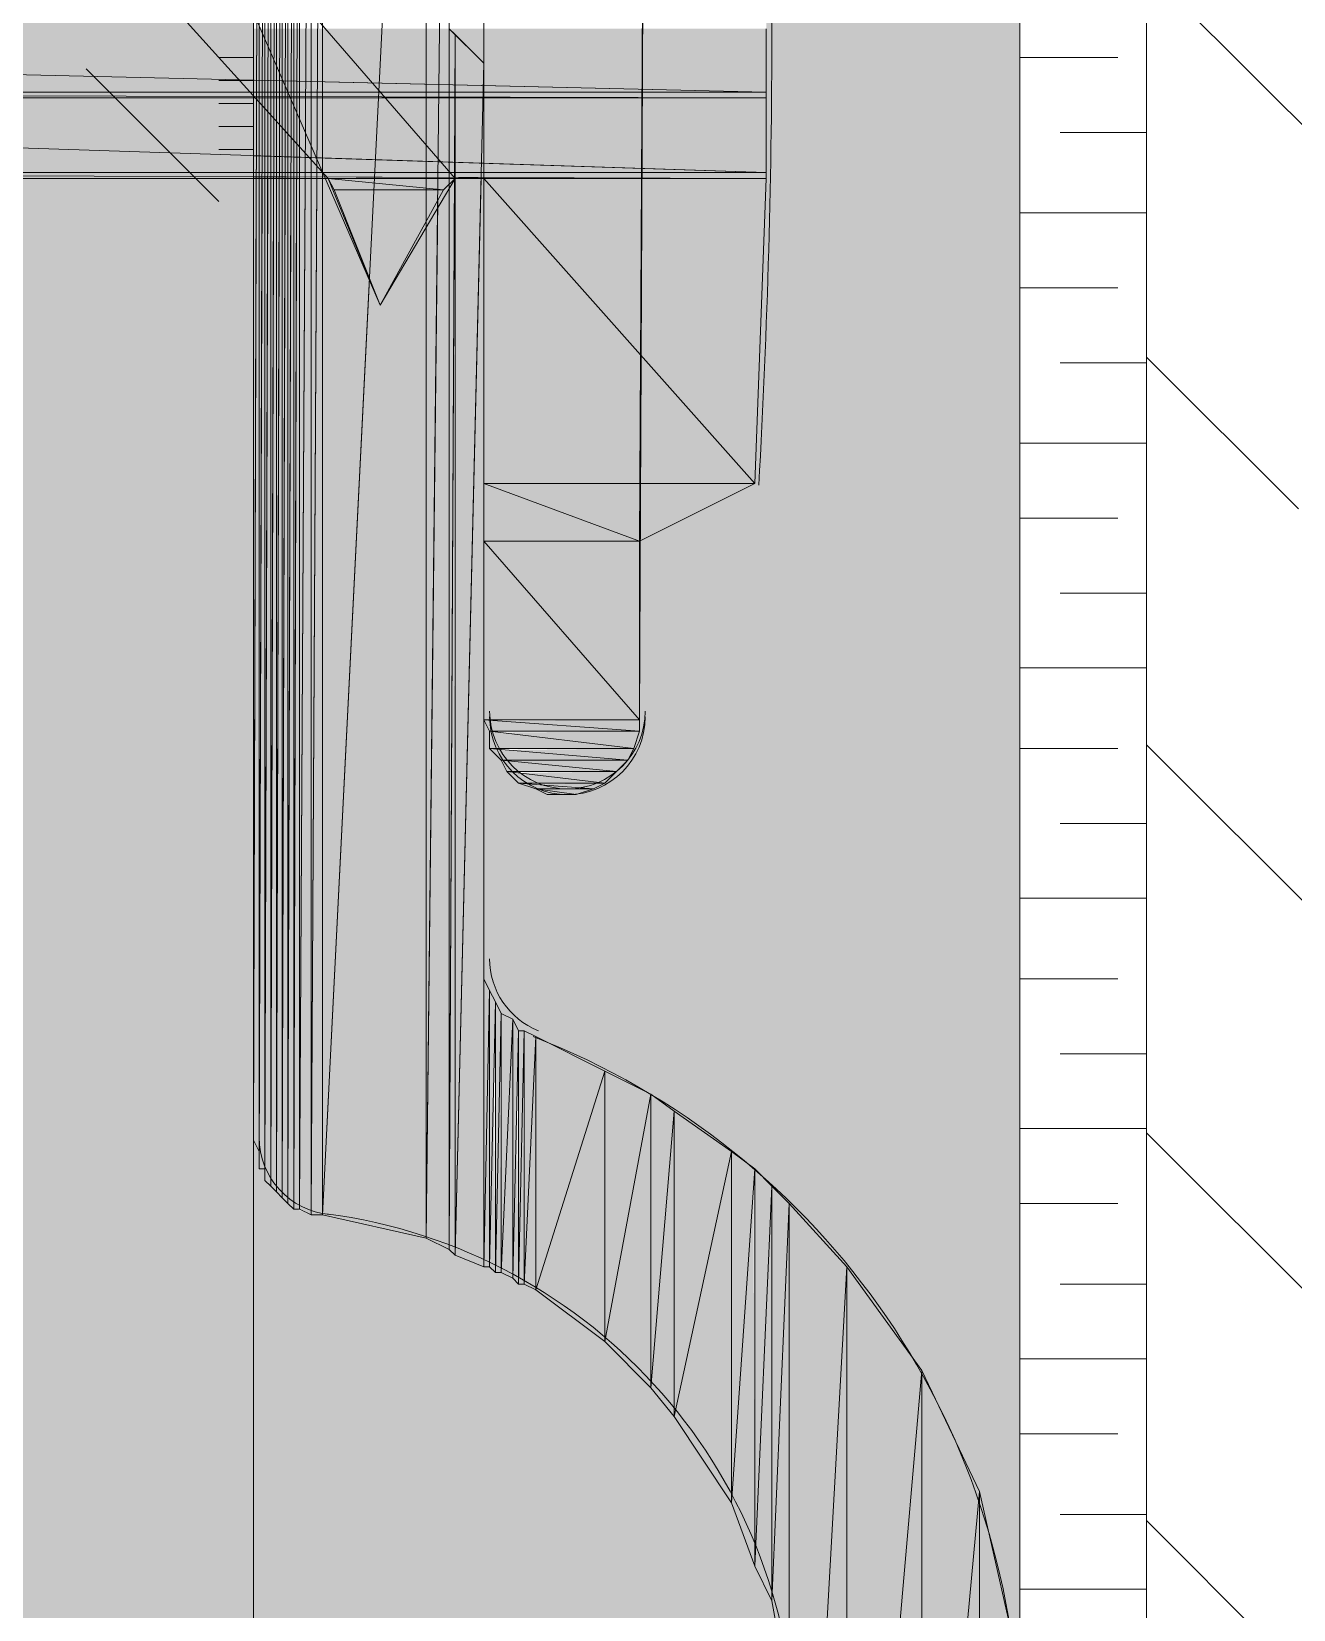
# Model space of a CAD drawing. Header units: millimetres. Extents: x 2518 to 53621, y 2061 to 18648.
# Drawn here: x 26800 to 27263, y 8827 to 9406 of the extents above; entities that cross this region are included whole.
import ezdxf

# ---------------------------------------------------------------- set-up
doc = ezdxf.new("R2010")
doc.units = ezdxf.units.MM
for name, color, linetype, lineweight in [('A-DETL', 7, 'Continuous', 9), ('A-DETL-6', 7, 'Continuous', 5), ('A-DETL-GENF', 7, 'Continuous', 9)]:
    doc.layers.add(name, color=color, linetype=linetype, lineweight=lineweight)
doc.layers.add('A-DETL-GENF-1', color=7, linetype='Continuous', lineweight=9, true_color=0xd2d2d2)
doc.layers.add('A-DETL-GENF-13', color=7, linetype='Continuous', lineweight=9, true_color=0xdddddd)

msp = doc.modelspace()

# ---------------------------------------------------------------- hatches: boundary and pattern name
at = {"layer": 'A-DETL-GENF'}
h = msp.add_hatch(dxfattribs=at)
h.set_pattern_fill('FP_11', color=256, style=0, pattern_type=2)
h.set_pattern_definition([(135, (18390.64, 0), (-142.562, -142.562), []), (135, (18533.2, 0), (-142.562, -142.562), [252.016, -50.403, 1.676, -48.727])])
h.paths.add_polyline_path([(27209.4241, 8313.2378), (27416.8575, 8313.2378), (27416.8575, 9113.3378), (27613.7075, 9113.3378), (27613.7075, 8313.2378), (28136.5241, 8313.2378), (28136.5241, 13780.5878), (27209.4241, 13780.5878), (27209.4241, 8876.6997)])
h.paths.add_polyline_path([(27868.7658, 8333.4769), (27840.0045, 8337.2634), (27813.2033, 8348.3648), (27790.1886, 8366.0247), (27772.5287, 8389.0394), (27761.4273, 8415.8406), (27757.6408, 8444.6019), (27757.6408, 10130.3079), (27761.4273, 10159.0691), (27772.5287, 10185.8704), (27790.1886, 10208.8851), (27813.2033, 10226.5449), (27840.0045, 10237.6464), (27868.7658, 10241.4329), (27897.5271, 10237.6464), (27924.3283, 10226.5449), (27947.3431, 10208.8851), (27965.0029, 10185.8704), (27976.1043, 10159.0691), (27979.8908, 10130.3079), (27979.8908, 8444.6019), (27976.1043, 8415.8406), (27965.0029, 8389.0394), (27947.3431, 8366.0247), (27924.3283, 8348.3648), (27897.5271, 8337.2634)])
h = msp.add_hatch(color=256, dxfattribs=at)
h.paths.add_polyline_path([(26885.5741, 8984.2212), (26886.6205, 9352.5212), (26885.5741, 9352.5212), (26885.5741, 8988.4545)])
h.paths.add_polyline_path([(26885.5741, 9462.5878), (26886.9331, 9462.5878), (26887.6908, 9729.2878), (26885.5741, 9727.1712), (26885.5741, 9725.0545)])
h = msp.add_hatch(color=256, dxfattribs=at)
h.paths.add_polyline_path([(26887.6908, 8982.1045), (26887.6908, 9352.5212), (26886.6205, 9352.5212), (26885.5741, 8984.2212)])
h.paths.add_polyline_path([(26886.9331, 9462.5878), (26887.6908, 9462.5878), (26887.6908, 9729.2878)])
h = msp.add_hatch(color=256, dxfattribs=at)
h.paths.add_polyline_path([(26887.6908, 8982.1045), (26888.7402, 9352.5212), (26887.6908, 9352.5212), (26887.6908, 8984.2212)])
h.paths.add_polyline_path([(26887.6908, 9462.5878), (26889.052, 9462.5878), (26889.8075, 9729.2878), (26887.6908, 9729.2878)])
h = msp.add_hatch(color=256, dxfattribs=at)
h.paths.add_polyline_path([(26889.8075, 8979.9878), (26889.8075, 9352.5212), (26888.7402, 9352.5212), (26887.6908, 8982.1045)])
h.paths.add_polyline_path([(26889.052, 9462.5878), (26889.8075, 9462.5878), (26889.8075, 9729.2878)])
h = msp.add_hatch(color=256, dxfattribs=at)
h.paths.add_polyline_path([(26889.8075, 8979.9878), (26890.8569, 9352.5212), (26889.8075, 9352.5212), (26889.8075, 8982.1045)])
h.paths.add_polyline_path([(26889.8075, 9462.5878), (26891.1669, 9462.5878), (26891.9241, 9731.4045), (26889.8075, 9729.2878)])
h = msp.add_hatch(color=256, dxfattribs=at)
h.paths.add_polyline_path([(26891.9241, 8977.8712), (26891.9241, 9352.5212), (26890.8569, 9352.5212), (26889.8075, 8979.9878)])
h.paths.add_polyline_path([(26891.1669, 9462.5878), (26891.9241, 9462.5878), (26891.9241, 9731.4045)])
h = msp.add_hatch(color=256, dxfattribs=at)
h.paths.add_polyline_path([(26891.9241, 8977.8712), (26892.9765, 9352.5212), (26891.9241, 9352.5212), (26891.9241, 8979.9878)])
h.paths.add_polyline_path([(26891.9241, 9462.5878), (26893.2857, 9462.5878), (26894.0408, 9731.4045), (26891.9241, 9731.4045)])
h = msp.add_hatch(color=256, dxfattribs=at)
h.paths.add_polyline_path([(26894.0408, 8975.7545), (26894.0408, 9352.5212), (26892.9765, 9352.5212), (26891.9241, 8977.8712)])
h.paths.add_polyline_path([(26893.2857, 9462.5878), (26894.0408, 9462.5878), (26894.0408, 9731.4045)])
h = msp.add_hatch(color=256, dxfattribs=at)
h.paths.add_polyline_path([(26894.0408, 8975.7545), (26895.0962, 9352.5212), (26894.0408, 9352.5212), (26894.0408, 8977.8712)])
h.paths.add_polyline_path([(26894.0408, 9462.5878), (26895.4045, 9462.5878), (26896.1575, 9731.4045), (26894.0408, 9731.4045)])
h = msp.add_hatch(color=256, dxfattribs=at)
h.paths.add_polyline_path([(26896.1575, 8973.6378), (26896.1575, 9352.5212), (26895.0962, 9352.5212), (26894.0408, 8975.7545), (26895.8551, 8973.9402)])
h.paths.add_polyline_path([(26895.4045, 9462.5878), (26896.1575, 9462.5878), (26896.1575, 9731.4045)])
h = msp.add_hatch(color=256, dxfattribs=at)
h.paths.add_polyline_path([(26897.2158, 8973.6378), (26898.2741, 8973.6378), (26898.2741, 9352.5212), (26897.2158, 9352.5212), (26896.1575, 8973.6378)])
h.paths.add_polyline_path([(26897.5233, 9462.5878), (26898.2741, 9462.5878), (26898.2741, 9731.4045)])
h = msp.add_hatch(color=256, dxfattribs=at)
h.paths.add_polyline_path([(26896.1581, 8973.8729), (26897.2158, 9352.5212), (26896.1575, 9352.5212), (26896.1575, 8974.6962)])
h.paths.add_polyline_path([(26896.1575, 9462.5878), (26897.5233, 9462.5878), (26898.2741, 9731.4045), (26896.1575, 9731.4045)])
h = msp.add_hatch(color=256, dxfattribs=at)
h.paths.add_polyline_path([(26898.2741, 8973.6378), (26900.3908, 9352.5212), (26898.2741, 9352.5212), (26898.2741, 9326.914)])
h.paths.add_polyline_path([(26898.2741, 9462.5878), (26901.0057, 9462.5878), (26902.5075, 9731.4045), (26898.2741, 9731.4045)])
h = msp.add_hatch(color=256, dxfattribs=at)
h.paths.add_polyline_path([(26902.5075, 8971.5212), (26902.5075, 9352.5212), (26900.3908, 9352.5212), (26898.2741, 8973.6378), (26899.1208, 8973.2145)])
h.paths.add_polyline_path([(26901.0057, 9462.5878), (26902.5075, 9462.5878), (26902.5075, 9731.4045)])
h = msp.add_hatch(color=256, dxfattribs=at)
h.paths.add_polyline_path([(26906.7408, 8971.5212), (26906.7408, 9352.5212), (26904.63, 9352.5212), (26902.5075, 8971.5212)])
h.paths.add_polyline_path([(26905.2432, 9462.5878), (26906.7408, 9462.5878), (26906.7408, 9731.4045)])
h = msp.add_hatch(color=256, dxfattribs=at)
h.paths.add_polyline_path([(26902.5075, 8971.5212), (26904.63, 9352.5212), (26902.5075, 9352.5212), (26902.5075, 8972.4619)])
h.paths.add_polyline_path([(26902.5075, 9462.5878), (26905.2432, 9462.5878), (26906.7408, 9731.4045), (26902.5075, 9731.4045)])
h = msp.add_hatch(color=256, dxfattribs=at)
h.paths.add_polyline_path([(26906.7408, 8971.5212), (26923.999, 9315.7257), (26908.8575, 9352.5212), (26906.7408, 9352.5212), (26906.7408, 9326.914)])
h.paths.add_polyline_path([(26931.3625, 9462.5878), (26944.8408, 9731.4045), (26906.7408, 9731.4045), (26906.7408, 9462.5878), (26910.9741, 9462.5878)])
h = msp.add_hatch(color=256, dxfattribs=at)
h.paths.add_polyline_path([(26944.8408, 8963.0545), (26949.0428, 9344.3823), (26944.8408, 9336.7424), (26944.8408, 8964.1128)])
h.paths.add_polyline_path([(26950.3453, 9462.5878), (26953.3075, 9731.4045), (26944.8408, 9731.4045), (26944.8408, 9462.5878)])
h = msp.add_hatch(color=256, dxfattribs=at)
h.paths.add_polyline_path([(26881.3408, 8999.0378), (26882.3774, 9352.5212), (26881.3408, 9352.5212), (26881.3408, 9326.914)])
h.paths.add_polyline_path([(26881.3408, 9462.5878), (26882.7002, 9462.5878), (26883.4575, 9720.8212), (26881.3408, 9716.5878)])
h = msp.add_hatch(color=256, dxfattribs=at)
h.paths.add_polyline_path([(26883.4575, 8994.8045), (26883.4575, 9352.5212), (26882.3774, 9352.5212), (26881.3408, 8999.0378)])
h.paths.add_polyline_path([(26882.7002, 9462.5878), (26883.4575, 9462.5878), (26883.4575, 9720.8212)])
h = msp.add_hatch(color=256, dxfattribs=at)
h.paths.add_polyline_path([(26885.5741, 8988.4545), (26885.5741, 9352.5212), (26884.5037, 9352.5212), (26883.4575, 8988.4545)])
h.paths.add_polyline_path([(26884.8199, 9462.5878), (26885.5741, 9462.5878), (26885.5741, 9725.0545)])
h = msp.add_hatch(color=256, dxfattribs=at)
h.paths.add_polyline_path([(26883.4575, 8988.4545), (26884.5037, 9352.5212), (26883.4575, 9352.5212), (26883.4575, 8994.8045)])
h.paths.add_polyline_path([(26884.8199, 9462.5878), (26885.5741, 9725.0545), (26883.4575, 9725.0545), (26883.4575, 9462.5878)])
h = msp.add_hatch(color=256, dxfattribs=at)
h.paths.add_polyline_path([(26944.8408, 8963.0545), (26944.8408, 9336.7424), (26927.9075, 9305.9545), (26923.999, 9315.7257), (26906.7408, 8971.5212), (26935.739, 8965.0771)])
h.paths.add_polyline_path([(26935.739, 9462.5878), (26944.8408, 9462.5878), (26944.5224, 9725.0545), (26931.3625, 9462.5878)])
h = msp.add_hatch(color=256, dxfattribs=at)
h.paths.add_polyline_path([(26953.3075, 8958.8212), (26953.3075, 9350.4045), (26951.1908, 9348.2878), (26949.0428, 9344.3823), (26944.8408, 8963.0545)])
h.paths.add_polyline_path([(26950.3453, 9462.5878), (26953.3075, 9462.5878), (26953.2375, 9725.0545), (26951.3308, 9552.0212)])
for points in [[(27069.7241, 9384.2712), (27069.7241, 9407.5545), (26881.3408, 9407.5545), (26881.3408, 9388.6614), (27065.4908, 9384.3698)], [(26965.7518, 9384.2712), (27065.4908, 9384.3698), (26881.3408, 9388.6614), (26881.3408, 9384.2712), (26963.8908, 9384.2712)], [(27069.7241, 9382.1545), (27069.7241, 9384.2712), (26881.3408, 9384.2712), (26881.3408, 9382.6219), (27065.4908, 9382.165)], [(27069.7241, 9354.6378), (27069.7241, 9382.1545), (26881.3408, 9382.1545), (26881.3408, 9360.8535), (27065.4908, 9354.7775)], [(26965.0361, 9354.6378), (27065.4908, 9354.7775), (26881.3408, 9360.8535), (26881.3408, 9354.6378), (26964.1304, 9354.6378)], [(27069.7241, 9352.5212), (27069.7241, 9354.6378), (26881.3408, 9354.6378), (26881.3408, 9353.1154), (27065.4908, 9352.5345)], [(26904.63, 9352.5212), (26885.5741, 9353.1021), (26881.3408, 9353.1154), (26881.3408, 9352.5212), (26902.5075, 9352.5212)], [(26951.1908, 9348.2878), (26908.8575, 9352.5212), (26910.9741, 9348.2878), (26949.0858, 9348.2878)], [(26951.1908, 9348.2878), (26955.1734, 9352.5212), (26910.9741, 9352.3095), (26949.0881, 9348.4981)], [(26953.3075, 8958.8212), (26955.1722, 9352.2692), (26953.3075, 9350.4045), (26953.3075, 8959.8795)], [(26966.0075, 8952.4712), (26966.0075, 9352.5212), (26964.9849, 9352.5212), (26955.4241, 8956.7045)], [(26955.4241, 8956.7045), (26964.9849, 9352.5212), (26955.4241, 9352.5212), (26955.4241, 8958.8212)], [(26966.0075, 9240.3378), (27065.4908, 9240.3378), (26966.0075, 9352.5212), (26966.0075, 9326.914)], [(27065.4908, 9240.3378), (27069.7241, 9352.5212), (26966.0075, 9352.5212), (27023.1575, 9288.0754)], [(26927.9075, 9305.9545), (26951.1908, 9348.2878), (26910.9741, 9348.2878), (26923.999, 9315.7257)], [(26955.4241, 8956.7045), (26955.052, 9326.914), (26953.3075, 8958.8212)], [(26966.0075, 9219.1712), (27023.1575, 9219.1712), (26966.0075, 9240.3378)], [(27023.1575, 9219.1712), (27065.4908, 9240.3378), (26966.0075, 9240.3378), (27021.0408, 9219.9551)], [(26966.0075, 9153.5545), (27023.1575, 9153.5545), (26966.0075, 9219.1712)], [(27023.1575, 9153.5545), (27023.1575, 9219.1712), (26966.0075, 9219.1712), (27021.0408, 9155.9847)], [(27014.6908, 9149.3212), (27018.9241, 9149.6347), (26966.0075, 9153.5545), (26968.1241, 9149.3212), (27010.4575, 9149.3212)], [(27023.1575, 9149.3212), (27023.1575, 9153.5545), (26972.3575, 9153.0841), (27021.0408, 9149.4779)], [(27018.9241, 9142.9712), (27018.9241, 9143.2252), (26968.1241, 9149.3212), (26968.1241, 9142.9712), (27014.6908, 9142.9712)], [(27021.0408, 9142.9712), (27023.1575, 9149.3212), (26972.3575, 9148.8132), (27018.9241, 9143.2252)], [(27014.6908, 9138.7378), (27014.6908, 9139.0906), (26968.1241, 9142.9712), (26972.3575, 9138.7378), (27010.4575, 9138.7378)], [(27018.9241, 9138.7378), (27021.0408, 9142.9712), (26974.4741, 9142.442), (27014.6908, 9139.0906)], [(27010.4575, 9134.5045), (27010.4575, 9134.9278), (26972.3575, 9138.7378), (26974.4741, 9134.5045), (27006.2241, 9134.5045)], [(27014.6908, 9134.5045), (27018.9241, 9138.7378), (26974.4741, 9138.5262), (27010.4575, 9134.9278)], [(27010.4575, 9130.2712), (26974.4741, 9134.5045), (26978.7075, 9130.2712), (27006.2241, 9130.2712)], [(27010.4575, 9130.2712), (27014.6908, 9134.5045), (26978.7075, 9134.0064), (27006.2241, 9130.7692)], [(26985.0575, 9128.1545), (26999.8741, 9128.6429), (26978.7075, 9130.2712)], [(27006.2241, 9128.1545), (27010.4575, 9130.2712), (26985.0575, 9129.7827), (26999.8741, 9128.6429)], [(26989.2908, 9126.0378), (26999.8741, 9126.0378), (26985.0575, 9128.1545)], [(26999.8741, 9126.0378), (27006.2241, 9128.1545), (26985.0575, 9128.1545)], [(26966.0075, 8952.4712), (26968.1241, 9054.0712), (26966.0075, 9058.3045), (26966.0075, 8953.5295)], [(26968.1241, 8952.4712), (26970.2408, 9049.8378), (26968.1241, 9054.0712), (26968.1241, 8956.7045)], [(26970.2408, 8950.3545), (26972.3575, 9045.6045), (26970.2408, 9049.8378), (26970.2408, 8951.4128)], [(26972.3575, 8950.3545), (26976.5908, 9043.4878), (26972.3575, 9045.6045), (26972.3575, 8952.4712)], [(26976.5908, 8948.2378), (26978.7075, 9039.2545), (26976.5908, 9043.4878), (26976.5908, 8950.3545)], [(26966.0075, 8952.4712), (26968.1241, 8952.4712), (26967.8155, 9039.2545), (26966.0293, 8953.5186)], [(26976.5908, 8948.2378), (26976.3984, 9039.2545), (26972.3575, 8950.3545)], [(26978.7075, 8946.1212), (26980.8241, 9039.2545), (26978.7075, 9039.2545), (26978.7075, 8948.2378)], [(26980.8241, 8946.1212), (26985.0575, 9037.1378), (26980.8241, 9039.2545), (26980.8241, 8947.1795)], [(26985.0575, 8944.0045), (26985.0575, 9037.1378), (26980.8241, 8946.1212)], [(26985.0575, 8944.0045), (27010.4575, 9024.4378), (26985.0575, 9037.1378), (26985.0575, 8946.1212)], [(26970.2408, 8950.3545), (26969.6886, 9024.4378), (26968.1241, 8952.4712)], [(26972.3575, 8950.3545), (26971.8871, 9024.4378), (26970.2408, 8950.3545)], [(27010.4575, 8924.9545), (27010.4575, 9024.4378), (26985.0575, 8944.0045)], [(27010.4575, 8924.9545), (27027.3908, 9015.9712), (27010.4575, 9024.4378), (27010.4575, 8929.1878)], [(26978.7075, 8946.1212), (26978.166, 9015.9712), (26976.5908, 8948.2378)], [(26980.8241, 8946.1212), (26980.295, 9015.9712), (26978.7075, 8946.1212)], [(27027.3908, 8908.0212), (27027.3908, 9015.9712), (27010.4575, 8924.9545)], [(27027.3908, 8908.0212), (27035.8575, 9009.6212), (27027.3908, 9015.9712), (27027.3908, 8910.1378)], [(27035.8575, 8897.4378), (27035.8575, 9009.6212), (27027.3908, 8908.0212)], [(27035.8575, 8897.4378), (27057.0241, 8994.8045), (27035.8575, 9009.6212), (27035.8575, 8908.0212)], [(27057.0241, 8865.6878), (27057.0241, 8994.8045), (27035.8575, 8897.4378), (27054.2019, 8869.9212)], [(27057.0241, 8865.6878), (27065.4908, 8988.4545), (27057.0241, 8994.8045), (27057.0241, 8869.9212)], [(27065.4908, 8842.4045), (27071.8408, 8982.1045), (27065.4908, 8988.4545), (27065.4908, 8865.6878)], [(27065.4908, 8842.4045), (27065.0529, 8982.1045), (27057.0241, 8865.6878)], [(27071.8408, 8829.7045), (27078.1908, 8975.7545), (27071.8408, 8982.1045), (27071.8408, 8842.4045)], [(27071.8408, 8829.7045), (27071.5522, 8975.7545), (27065.4908, 8842.4045)], [(27078.1908, 8793.7212), (27078.1908, 8975.7545), (27071.8408, 8829.7045)], [(27078.1908, 8575.7045), (27099.3575, 8952.4712), (27078.1908, 8975.7545), (27078.1908, 8596.8712)], [(27078.1908, 8575.7045), (27099.3575, 8596.8712), (27099.3575, 8952.4712), (27079.38, 8596.8712)], [(27099.3575, 8596.8712), (27126.8741, 8914.3712), (27099.3575, 8952.4712), (27099.3575, 8637.0878)], [(27099.3575, 8596.8712), (27126.8741, 8637.0878), (27126.8741, 8914.3712), (27102.8429, 8637.0878)], [(27126.8741, 8637.0878), (27148.0408, 8869.9212), (27126.8741, 8914.3712), (27126.8741, 8681.5378)], [(27126.8741, 8637.0878), (27148.0408, 8681.5378), (27148.0408, 8869.9212), (27130.9151, 8681.5378)], [(27148.0408, 8681.5378), (27158.6241, 8823.3545), (27148.0408, 8869.9212), (27148.0408, 8823.3545)]]:
    msp.add_hatch(color=256, dxfattribs=at).paths.add_polyline_path(points)
at = {"layer": 'A-DETL-GENF-1'}
h = msp.add_hatch(dxfattribs=at)
h.set_pattern_fill('FP_9', color=256, style=0, pattern_type=2)
h.set_pattern_definition([(0, (18390.643, 0), (60.96, 15.24), [5.029, -40.691, 5.029, -40.691, -243.84]), (0, (18390.643, 0), (60.96, 15.24), [-91.44, 5.029, -86.411, 5.029, -40.691, -106.68]), (0, (18390.643, 0), (60.96, 15.24), [-228.6, 5.029, -25.451, 5.029, -71.171]), (120, (18413.503, 7.62), (-43.678227, 45.172909), [5.029, -40.691, 5.029, -40.691, -243.84]), (120, (18413.503, 7.62), (-43.678227, 45.172909), [-91.44, 5.029, -86.411, 5.029, -40.691, -106.68]), (120, (18413.503, 7.62), (-43.678227, 45.172909), [-228.6, 5.029, -25.451, 5.029, -71.171]), (240, (18421.123, 38.1), (-17.281773, -60.412909), [5.029, -40.691, 5.029, -40.691, -243.84]), (240, (18421.123, 38.1), (-17.281773, -60.412909), [-91.44, 5.029, -86.411, 5.029, -40.691, -106.68]), (240, (18421.123, 38.1), (-17.281773, -60.412909), [-228.6, 5.029, -25.451, 5.029, -71.171])])
h.paths.add_polyline_path([(25755.2741, 8156.6045), (26881.3408, 8156.6045), (26881.3408, 13780.5878), (25755.2741, 13780.5878), (25755.2741, 9352.5212)])
at = {"layer": 'A-DETL-GENF-13'}
h = msp.add_hatch(color=256, dxfattribs=at)
h.paths.add_polyline_path([(27162.8575, 8774.6712), (27162.8575, 13780.5878), (26881.3408, 13780.5878), (26881.3408, 9716.5878), (26883.4575, 9720.8212), (26883.4575, 9725.0545), (26885.5741, 9725.0545), (26885.5741, 9727.1712), (26887.6908, 9729.2878), (26889.8075, 9729.2878), (26891.9241, 9731.4045), (26957.5408, 9731.4045), (26959.6575, 9729.2878), (26961.7741, 9729.2878), (26963.8908, 9727.1712), (26963.8908, 9725.0545), (26966.0075, 9722.9378), (26966.0075, 9667.9045), (26970.2408, 9676.3712), (26982.9408, 9689.0712), (26987.1741, 9689.0712), (26993.5241, 9691.1878), (26997.7575, 9691.1878), (27004.1075, 9689.0712), (27008.3408, 9689.0712), (27021.0408, 9676.3712), (27025.2741, 9667.9045), (27025.2741, 9606.5212), (27065.4908, 9585.3545), (27069.7241, 9462.5878), (27069.7241, 9352.5212), (27065.4908, 9240.3378), (27023.1575, 9219.1712), (27023.1575, 9149.3212), (27021.0408, 9142.9712), (27018.9241, 9138.7378), (27010.4575, 9130.2712), (27006.2241, 9128.1545), (26999.8741, 9126.0378), (26989.2908, 9126.0378), (26985.0575, 9128.1545), (26978.7075, 9130.2712), (26974.4741, 9134.5045), (26972.3575, 9138.7378), (26968.1241, 9142.9712), (26968.1241, 9149.3212), (26966.0075, 9153.5545), (26966.0075, 9058.3045), (26972.3575, 9045.6045), (26976.5908, 9043.4878), (26978.7075, 9039.2545), (26980.8241, 9039.2545), (27027.3908, 9015.9712), (27040.6875, 9006.2402), (27065.4908, 8988.4545), (27078.1908, 8975.7545), (27099.3575, 8952.4712), (27126.8741, 8914.3712), (27148.0408, 8869.9212), (27158.6241, 8823.3545)])
h.paths.add_polyline_path([(26966.0075, 8292.0712), (27162.8575, 8292.0712), (27162.8575, 8774.6712), (27158.6241, 8728.1045), (27148.0408, 8681.5378), (27126.8741, 8637.0878), (27099.3575, 8596.8712), (27057.0241, 8554.5378), (27035.8575, 8539.7212), (27027.3908, 8535.4878), (27008.3408, 8524.9045), (26980.8241, 8512.2045), (26976.5908, 8507.9712), (26972.3575, 8505.8545), (26968.1241, 8497.3878), (26966.0075, 8491.0378), (26966.0075, 8426.4853)])
h.paths.add_polyline_path([(26881.3408, 8552.4212), (26883.4575, 8556.6545), (26883.4575, 8563.0045), (26885.5741, 8567.2378), (26887.6908, 8567.2378), (26889.8075, 8571.4712), (26896.1575, 8577.8212), (26900.3908, 8577.8212), (26904.6241, 8579.9378), (26908.8575, 8579.9378), (26942.7241, 8588.4045), (26966.0075, 8598.9878), (26970.2408, 8598.9878), (26972.3575, 8601.1045), (26976.5908, 8603.2212), (26978.7075, 8603.2212), (26980.8241, 8605.3378), (26985.0575, 8607.4545), (27008.3408, 8624.3878), (27035.8575, 8651.9045), (27057.0241, 8683.6545), (27069.7241, 8717.5212), (27078.1908, 8755.6212), (27078.1908, 8793.7212), (27071.8408, 8829.7045), (27065.4908, 8842.4045), (27057.0241, 8865.6878), (27035.8575, 8897.4378), (27027.3908, 8908.0212), (27010.4575, 8924.9545), (26985.0575, 8944.0045), (26980.8241, 8946.1212), (26978.7075, 8946.1212), (26976.5908, 8948.2378), (26972.3575, 8950.3545), (26970.2408, 8950.3545), (26968.1241, 8952.4712), (26966.0075, 8952.4712), (26955.4241, 8956.7045), (26953.3075, 8958.8212), (26944.8408, 8963.0545), (26906.7408, 8971.5212), (26902.5075, 8971.5212), (26897.2158, 8973.6378), (26895.8551, 8973.9402), (26885.5741, 8984.2212), (26885.5741, 8988.4545), (26883.4575, 8988.4545), (26883.4575, 8994.8045), (26881.3408, 8999.0378), (26881.3408, 8556.6545)])

# ---------------------------------------------------------------- linework, layer by layer
at = {"layer": 'A-DETL'}
for p, q in [((26881.3408, 8156.6045), (26881.3408, 13780.5878)), ((27162.8575, 8292.0712), (27162.8575, 13780.5878)), ((27209.4241, 13780.5878), (27209.4241, 8313.2378)), ((27069.7241, 9384.2712), (27069.7241, 9407.5545)), ((26881.3408, 9388.6614), (27069.7241, 9384.2712)), ((26881.3408, 9384.2712), (27069.7241, 9384.2712)), ((27069.7241, 9382.1545), (27069.7241, 9384.2712)), ((26881.3408, 9382.6219), (27069.7241, 9382.1545)), ((26881.3408, 9382.1545), (27069.7241, 9382.1545)), ((27069.7241, 9354.6378), (27069.7241, 9382.1545)), ((26881.3408, 9360.8535), (27069.7241, 9354.6378)), ((26881.3408, 9354.6378), (27069.7241, 9354.6378)), ((26881.3408, 9353.1154), (27069.7241, 9352.5212)), ((26882.3774, 9352.5212), (26881.3408, 8999.0378)), ((26881.3408, 9352.5212), (27069.7241, 9352.5212)), ((26883.4575, 8988.4545), (26884.5037, 9352.5212)), ((26883.4575, 8994.8045), (26883.4575, 9352.5212)), ((26886.6205, 9352.5212), (26885.5741, 8984.2212)), ((26885.5741, 8988.4545), (26885.5741, 9352.5212)), ((26888.7402, 9352.5212), (26887.6908, 8982.1045)), ((26887.6908, 8982.1045), (26887.6908, 9352.5212)), ((26890.8569, 9352.5212), (26889.8075, 8979.9878)), ((26889.8075, 8979.9878), (26889.8075, 9352.5212)), ((26892.9765, 9352.5212), (26891.9241, 8977.8712)), ((26891.9241, 8977.8712), (26891.9241, 9352.5212)), ((26895.0962, 9352.5212), (26894.0408, 8975.7545)), ((26894.0408, 8975.7545), (26894.0408, 9352.5212)), ((26896.1575, 8973.6378), (26897.2158, 9352.5212)), ((26896.1575, 8973.6378), (26896.1575, 9352.5212)), ((26900.3908, 9352.5212), (26898.2741, 8973.6378)), ((26898.2741, 8973.6378), (26898.2741, 9352.5212)), ((26902.5075, 8971.5212), (26904.63, 9352.5212)), ((26902.5075, 8971.5212), (26902.5075, 9352.5212)), ((26906.7408, 8971.5212), (26906.7408, 9352.5212)), ((26908.8575, 9352.5212), (26910.9741, 9348.2878)), ((26908.8575, 9352.5212), (26951.1908, 9348.2878)), ((26951.1908, 9348.2878), (26955.4241, 9352.5212)), ((26953.3075, 8958.8212), (26955.1722, 9352.2692)), ((26953.3075, 8958.8212), (26953.3075, 9350.4045)), ((26955.4241, 8956.7045), (26964.9849, 9352.5212)), ((26955.4241, 8956.7045), (26955.4241, 9352.5212)), ((26966.0075, 9352.5212), (26966.0075, 9240.3378)), ((26966.0075, 9352.5212), (27065.4908, 9240.3378)), ((27065.4908, 9240.3378), (27069.7241, 9352.5212)), ((27069.7241, 9352.5212), (27069.7241, 9354.6378)), ((26910.9741, 9348.2878), (26927.9075, 9305.9545)), ((26910.9741, 9348.2878), (26951.1908, 9348.2878)), ((26927.9075, 9305.9545), (26951.1908, 9348.2878)), ((26949.0428, 9344.3823), (26944.8408, 8963.0545)), ((26944.8408, 8963.0545), (26944.8408, 9336.7424)), ((26923.999, 9315.7257), (26906.7408, 8971.5212)), ((26966.0075, 9240.3378), (26966.0075, 9219.1712)), ((26966.0075, 9240.3378), (27023.1575, 9219.1712)), ((26966.0075, 9240.3378), (27065.4908, 9240.3378)), ((27023.1575, 9219.1712), (27065.4908, 9240.3378)), ((26966.0075, 9219.1712), (26966.0075, 9153.5545)), ((26966.0075, 9219.1712), (27023.1575, 9153.5545)), ((26966.0075, 9219.1712), (27023.1575, 9219.1712)), ((27023.1575, 9153.5545), (27023.1575, 9219.1712)), ((26966.0075, 8952.4712), (26966.0075, 9153.5545)), ((26966.0075, 9153.5545), (26968.1241, 9149.3212)), ((26966.0075, 9153.5545), (27023.1575, 9149.3212)), ((26966.0075, 9153.5545), (27023.1575, 9153.5545)), ((27023.1575, 9149.3212), (27023.1575, 9153.5545)), ((26968.1241, 9149.3212), (26968.1241, 9142.9712)), ((26968.1241, 9149.3212), (27021.0408, 9142.9712)), ((26968.1241, 9149.3212), (27023.1575, 9149.3212)), ((27021.0408, 9142.9712), (27023.1575, 9149.3212)), ((26968.1241, 9142.9712), (26972.3575, 9138.7378)), ((26968.1241, 9142.9712), (27018.9241, 9138.7378)), ((26968.1241, 9142.9712), (27021.0408, 9142.9712)), ((27018.9241, 9138.7378), (27021.0408, 9142.9712)), ((26972.3575, 9138.7378), (26974.4741, 9134.5045)), ((26972.3575, 9138.7378), (27014.6908, 9134.5045)), ((26972.3575, 9138.7378), (27018.9241, 9138.7378)), ((26974.4741, 9134.5045), (26978.7075, 9130.2712)), ((26974.4741, 9134.5045), (27010.4575, 9130.2712)), ((26974.4741, 9134.5045), (27014.6908, 9134.5045)), ((27010.4575, 9130.2712), (27014.6908, 9134.5045)), ((27014.6908, 9134.5045), (27018.9241, 9138.7378)), ((26978.7075, 9130.2712), (26985.0575, 9128.1545)), ((26978.7075, 9130.2712), (27006.2241, 9128.1545)), ((26978.7075, 9130.2712), (27010.4575, 9130.2712)), ((27006.2241, 9128.1545), (27010.4575, 9130.2712)), ((26985.0575, 9128.1545), (26989.2908, 9126.0378)), ((26985.0575, 9128.1545), (26999.8741, 9126.0378)), ((26985.0575, 9128.1545), (27006.2241, 9128.1545)), ((26989.2908, 9126.0378), (26999.8741, 9126.0378)), ((26999.8741, 9126.0378), (27006.2241, 9128.1545)), ((26968.1241, 9054.0712), (26966.0075, 9058.3045)), ((26966.0075, 8952.4712), (26968.1241, 9054.0712)), ((26970.2408, 9049.8378), (26968.1241, 9054.0712)), ((26968.1241, 8952.4712), (26968.1241, 9054.0712)), ((26968.1241, 8952.4712), (26970.2408, 9049.8378)), ((26972.3575, 9045.6045), (26970.2408, 9049.8378)), ((26970.2408, 8950.3545), (26970.2408, 9049.8378)), ((26970.2408, 8950.3545), (26972.3575, 9045.6045)), ((26976.5908, 9043.4878), (26972.3575, 9045.6045)), ((26972.3575, 8950.3545), (26972.3575, 9045.6045)), ((26976.5908, 9043.4878), (26972.3575, 8950.3545)), ((26978.7075, 9039.2545), (26976.5908, 9043.4878)), ((26976.5908, 8948.2378), (26976.5908, 9043.4878)), ((26976.5908, 8948.2378), (26978.7075, 9039.2545)), ((26978.7075, 8946.1212), (26980.8241, 9039.2545)), ((26980.8241, 9039.2545), (26978.7075, 9039.2545)), ((26978.7075, 8946.1212), (26978.7075, 9039.2545)), ((26985.0575, 9037.1378), (26980.8241, 9039.2545)), ((26980.8241, 8946.1212), (26980.8241, 9039.2545)), ((26980.8241, 8946.1212), (26985.0575, 9037.1378)), ((27010.4575, 9024.4378), (26985.0575, 9037.1378)), ((26985.0575, 8944.0045), (26985.0575, 9037.1378)), ((27010.4575, 9024.4378), (26985.0575, 8944.0045)), ((27027.3908, 9015.9712), (27010.4575, 9024.4378)), ((27010.4575, 8924.9545), (27010.4575, 9024.4378)), ((27027.3908, 9015.9712), (27010.4575, 8924.9545)), ((27035.8575, 9009.6212), (27027.3908, 9015.9712)), ((27027.3908, 8908.0212), (27027.3908, 9015.9712)), ((27035.8575, 9009.6212), (27027.3908, 8908.0212)), ((27057.0241, 8994.8045), (27035.8575, 9009.6212)), ((27035.8575, 8897.4378), (27035.8575, 9009.6212)), ((26881.3408, 8999.0378), (26883.4575, 8994.8045)), ((26883.4575, 8994.8045), (26883.4575, 8988.4545)), ((27057.0241, 8994.8045), (27035.8575, 8897.4378)), ((27065.4908, 8988.4545), (27057.0241, 8994.8045)), ((27057.0241, 8865.6878), (27057.0241, 8994.8045)), ((26883.4575, 8988.4545), (26885.5741, 8988.4545)), ((26885.5741, 8988.4545), (26885.5741, 8984.2212)), ((26885.5741, 8984.2212), (26887.6908, 8982.1045)), ((27065.4908, 8988.4545), (27057.0241, 8865.6878)), ((27071.8408, 8982.1045), (27065.4908, 8988.4545)), ((27065.4908, 8842.4045), (27065.4908, 8988.4545)), ((26887.6908, 8982.1045), (26889.8075, 8979.9878)), ((26889.8075, 8979.9878), (26891.9241, 8977.8712)), ((27071.8408, 8982.1045), (27065.4908, 8842.4045)), ((27078.1908, 8975.7545), (27071.8408, 8982.1045)), ((27071.8408, 8829.7045), (27071.8408, 8982.1045)), ((26891.9241, 8977.8712), (26894.0408, 8975.7545)), ((26894.0408, 8975.7545), (26896.1575, 8973.6378)), ((26896.1575, 8973.6378), (26898.2741, 8973.6378)), ((26898.2741, 8973.6378), (26902.5075, 8971.5212)), ((27078.1908, 8975.7545), (27071.8408, 8829.7045)), ((27099.3575, 8952.4712), (27078.1908, 8975.7545)), ((27078.1908, 8793.7212), (27078.1908, 8975.7545)), ((26902.5075, 8971.5212), (26906.7408, 8971.5212)), ((26906.7408, 8971.5212), (26944.8408, 8963.0545)), ((26944.8408, 8963.0545), (26953.3075, 8958.8212)), ((26953.3075, 8958.8212), (26955.4241, 8956.7045)), ((26955.4241, 8956.7045), (26966.0075, 8952.4712)), ((26966.0075, 8952.4712), (26968.1241, 8952.4712)), ((26968.1241, 8952.4712), (26970.2408, 8950.3545)), ((26970.2408, 8950.3545), (26972.3575, 8950.3545)), ((26972.3575, 8950.3545), (26976.5908, 8948.2378)), ((27078.1908, 8575.7045), (27099.3575, 8952.4712)), ((27126.8741, 8914.3712), (27099.3575, 8952.4712)), ((27099.3575, 8596.8712), (27099.3575, 8952.4712)), ((26976.5908, 8948.2378), (26978.7075, 8946.1212)), ((26978.7075, 8946.1212), (26980.8241, 8946.1212)), ((26980.8241, 8946.1212), (26985.0575, 8944.0045)), ((26985.0575, 8944.0045), (27010.4575, 8924.9545)), ((27010.4575, 8924.9545), (27027.3908, 8908.0212)), ((27099.3575, 8596.8712), (27126.8741, 8914.3712)), ((27148.0408, 8869.9212), (27126.8741, 8914.3712)), ((27126.8741, 8637.0878), (27126.8741, 8914.3712)), ((27027.3908, 8908.0212), (27035.8575, 8897.4378)), ((27035.8575, 8897.4378), (27057.0241, 8865.6878)), ((27126.8741, 8637.0878), (27148.0408, 8869.9212)), ((27158.6241, 8823.3545), (27148.0408, 8869.9212)), ((27148.0408, 8681.5378), (27148.0408, 8869.9212)), ((27057.0241, 8865.6878), (27065.4908, 8842.4045)), ((27065.4908, 8842.4045), (27071.8408, 8829.7045)), ((27071.8408, 8829.7045), (27078.1908, 8793.7212))]:
    msp.add_line(p, q, dxfattribs=at)
at = {"layer": 'A-DETL-6'}
for p, q in [((26881.3408, 8156.6045), (26881.3408, 13780.5878)), ((26881.3408, 8292.0712), (26881.3408, 13780.5878)), ((26881.3408, 8268.7878), (26881.3408, 13780.5878)), ((26881.3408, 13780.5878), (26881.3408, 8156.6045)), ((27162.8575, 13780.5878), (27162.8575, 8313.2378)), ((27162.8575, 13780.5878), (27162.8575, 8292.0712)), ((27162.8575, 13780.5878), (27162.8575, 8292.0712)), ((27209.4241, 8313.2378), (27209.4241, 13780.5878)), ((27209.4241, 8313.2378), (27209.4241, 13780.5878)), ((26881.3408, 9054.0712), (26881.3408, 9763.1545)), ((26887.6908, 9729.2878), (26885.5741, 8984.2212)), ((26887.6908, 9729.2878), (26885.5741, 8984.2212)), ((26885.5741, 8984.2212), (26885.5741, 9727.1712)), ((26885.5741, 8984.2212), (26885.5741, 9727.1712)), ((26885.5741, 9727.1712), (26885.5741, 8984.2212)), ((26885.5741, 8984.2212), (26885.5741, 9727.1712)), ((26885.5741, 9727.1712), (26885.5741, 8984.2212)), ((26885.5741, 8984.2212), (26885.5741, 9727.1712)), ((26885.5741, 9727.1712), (26885.5741, 8988.4545)), ((26885.5741, 9727.1712), (26885.5741, 8988.4545)), ((26889.8075, 9729.2878), (26887.6908, 8982.1045)), ((26889.8075, 9729.2878), (26887.6908, 8982.1045)), ((26887.6908, 8982.1045), (26887.6908, 9729.2878)), ((26887.6908, 8982.1045), (26887.6908, 9729.2878)), ((26891.9241, 9731.4045), (26889.8075, 8979.9878)), ((26891.9241, 9731.4045), (26889.8075, 8979.9878)), ((26889.8075, 8979.9878), (26889.8075, 9729.2878)), ((26889.8075, 8979.9878), (26889.8075, 9729.2878)), ((26894.0408, 9731.4045), (26891.9241, 8977.8712)), ((26894.0408, 9731.4045), (26891.9241, 8977.8712)), ((26891.9241, 8977.8712), (26891.9241, 9731.4045)), ((26891.9241, 8977.8712), (26891.9241, 9731.4045)), ((26896.1575, 9731.4045), (26894.0408, 8975.7545)), ((26896.1575, 9731.4045), (26894.0408, 8975.7545)), ((26894.0408, 8975.7545), (26894.0408, 9731.4045)), ((26894.0408, 8975.7545), (26894.0408, 9731.4045)), ((26894.0408, 9731.4045), (26894.0408, 8975.7545)), ((26894.0408, 8975.7545), (26894.0408, 9731.4045)), ((26894.0408, 9731.4045), (26894.0408, 8975.7545)), ((26894.0408, 8975.7545), (26894.0408, 9731.4045)), ((26898.2741, 9731.4045), (26896.1575, 8973.6378)), ((26898.2741, 9731.4045), (26896.1575, 8973.6378)), ((26896.1575, 8973.6378), (26896.1575, 9731.4045)), ((26896.1575, 8973.6378), (26896.1575, 9731.4045)), ((26902.5075, 9731.4045), (26898.2741, 8973.6378)), ((26902.5075, 9731.4045), (26898.2741, 8973.6378)), ((26898.2741, 8973.6378), (26898.2741, 9731.4045)), ((26898.2741, 8973.6378), (26898.2741, 9731.4045)), ((26906.7408, 9731.4045), (26902.5075, 8971.5212)), ((26906.7408, 9731.4045), (26902.5075, 8971.5212)), ((26902.5075, 8971.5212), (26902.5075, 9731.4045)), ((26902.5075, 8971.5212), (26902.5075, 9731.4045)), ((26944.8408, 9731.4045), (26906.7408, 8971.5212)), ((26944.8408, 9731.4045), (26906.7408, 8971.5212)), ((26906.7408, 8971.5212), (26906.7408, 9731.4045)), ((26906.7408, 8971.5212), (26906.7408, 9731.4045)), ((26953.3075, 9731.4045), (26944.8408, 8963.0545)), ((26944.8408, 8963.0545), (26944.8408, 9731.4045)), ((26953.3075, 9731.4045), (26944.8408, 8963.0545)), ((26944.8408, 8963.0545), (26944.8408, 9731.4045)), ((26953.3075, 8958.8212), (26953.3075, 9731.4045)), ((26881.3408, 8999.0378), (26883.4575, 9720.8212)), ((26883.4575, 9720.8212), (26881.3408, 8999.0378)), ((26885.5741, 9725.0545), (26883.4575, 8988.4545)), ((26885.5741, 9725.0545), (26883.4575, 8988.4545)), ((26883.4575, 8988.4545), (26883.4575, 9725.0545)), ((26883.4575, 8988.4545), (26883.4575, 9725.0545)), ((26883.4575, 9725.0545), (26883.4575, 8990.5712)), ((26883.4575, 9725.0545), (26883.4575, 8990.5712)), ((26883.4575, 8990.5712), (26883.4575, 9722.9378)), ((26883.4575, 8990.5712), (26883.4575, 9722.9378)), ((26883.4575, 9722.9378), (26883.4575, 8992.6878)), ((26883.4575, 9722.9378), (26883.4575, 8992.6878)), ((26883.4575, 8992.6878), (26883.4575, 9720.8212)), ((26883.4575, 9720.8212), (26883.4575, 8994.8045)), ((26883.4575, 8992.6878), (26883.4575, 9720.8212)), ((26883.4575, 9720.8212), (26883.4575, 8994.8045)), ((26883.4575, 8994.8045), (26883.4575, 9720.8212)), ((26883.4575, 9720.8212), (26883.4575, 8994.8045)), ((26885.5741, 8988.4545), (26885.5741, 9725.0545)), ((26885.5741, 8988.4545), (26885.5741, 9725.0545)), ((26881.3408, 8999.0378), (26881.3408, 9716.5878)), ((26881.3408, 9716.5878), (26881.3408, 8999.0378)), ((26966.0075, 9153.5545), (26966.0075, 9661.5545)), ((27023.1575, 9153.5545), (27025.2741, 9606.5212)), ((27025.2741, 9606.5212), (27023.1575, 9219.1712)), ((26927.9075, 9305.9545), (26839.0075, 9511.2712)), ((26809.3741, 9462.5878), (26908.8575, 9352.5212)), ((26955.4241, 9352.5212), (26860.1741, 9462.5878)), ((27069.7241, 9384.2712), (26070.6575, 9407.5545)), ((26070.6575, 9407.5545), (27069.7241, 9384.2712)), ((26953.3075, 9407.5545), (26966.0075, 9394.8545)), ((26953.3075, 8958.8212), (26953.3075, 9407.5545)), ((26953.3075, 9407.5545), (26955.4241, 9405.4378)), ((27069.7241, 9407.5545), (27069.7241, 9384.2712)), ((26955.4241, 9405.4378), (26953.3075, 8958.8212)), ((26955.4241, 9405.4378), (26953.3075, 8958.8212)), ((26955.4241, 8956.7045), (26955.4241, 9405.4378)), ((26955.4241, 9405.4378), (26966.0075, 9394.8545)), ((26955.4241, 8956.7045), (26955.4241, 9405.4378)), ((26881.3408, 9396.9712), (26868.6815, 9396.9712)), ((27198.8408, 9396.9712), (27162.8575, 9396.9712)), ((26868.6408, 9344.0545), (26819.9575, 9392.7378)), ((26966.0075, 9394.8545), (26955.4241, 8956.7045)), ((26966.0075, 9394.8545), (26955.4241, 8956.7045)), ((26966.0075, 8952.4712), (26966.0075, 9394.8545)), ((26966.0075, 9394.8545), (26966.0075, 9064.6545)), ((27069.7241, 9382.1545), (26216.7075, 9384.2712)), ((27069.7241, 9382.1545), (26216.7075, 9384.2712)), ((26216.7075, 9384.2712), (27069.7241, 9384.2712)), ((27069.7241, 9384.2712), (26216.7075, 9384.2712)), ((26881.3408, 9388.5045), (26868.6408, 9388.5045)), ((27069.7241, 9384.2712), (27069.7241, 9382.1545)), ((26220.9408, 9382.1545), (27069.7241, 9382.1545)), ((27069.7241, 9354.6378), (26235.7575, 9382.1545)), ((27069.7241, 9354.6378), (26235.7575, 9382.1545)), ((26235.7575, 9382.1545), (27069.7241, 9382.1545)), ((26881.3408, 9380.0378), (26868.6408, 9380.0378)), ((27069.7241, 9382.1545), (27069.7241, 9354.6378)), ((26881.3408, 9371.5712), (26868.6408, 9371.5712)), ((27209.4241, 9369.4545), (27177.6741, 9369.4545)), ((26881.3408, 9363.1045), (26868.6408, 9363.1045)), ((27069.7241, 9352.5212), (26398.7408, 9354.6378)), ((27069.7241, 9352.5212), (26398.7408, 9354.6378)), ((26398.7408, 9354.6378), (27069.7241, 9354.6378)), ((26398.7408, 9354.6378), (27069.7241, 9354.6378)), ((26415.6741, 9352.5212), (27069.7241, 9352.5212)), ((26790.3241, 9352.5212), (26908.8575, 9352.5212)), ((26908.8575, 9352.5212), (26790.3241, 9352.5212)), ((26881.3408, 9352.5212), (26868.6408, 9352.5212)), ((26951.1908, 9348.2878), (26908.8575, 9352.5212)), ((26908.8575, 9352.5212), (26910.9741, 9348.2878)), ((26951.1908, 9348.2878), (26908.8575, 9352.5212)), ((26908.8575, 9352.5212), (26955.4241, 9352.5212)), ((26908.8575, 9352.5212), (26927.9075, 9305.9545)), ((26927.9075, 9305.9545), (26955.4241, 9352.5212)), ((26955.4241, 9352.5212), (26927.9075, 9305.9545)), ((26955.4241, 9352.5212), (26951.1908, 9348.2878)), ((26955.4241, 9352.5212), (26966.0075, 9352.5212)), ((26966.0075, 9352.5212), (26955.4241, 9352.5212)), ((27065.4908, 9240.3378), (26966.0075, 9352.5212)), ((26966.0075, 9352.5212), (26966.0075, 9240.3378)), ((27065.4908, 9240.3378), (26966.0075, 9352.5212)), ((26966.0075, 9352.5212), (27069.7241, 9352.5212)), ((26966.0075, 9352.5212), (26966.0075, 9153.5545)), ((27069.7241, 9352.5212), (27065.4908, 9240.3378)), ((27069.7241, 9354.6378), (27069.7241, 9352.5212)), ((26927.9075, 9305.9545), (26910.9741, 9348.2878)), ((26910.9741, 9348.2878), (26951.1908, 9348.2878)), ((26910.9741, 9348.2878), (26951.1908, 9348.2878)), ((26951.1908, 9348.2878), (26927.9075, 9305.9545)), ((27209.4241, 9339.8212), (27162.8575, 9339.8212)), ((27198.8408, 9312.3045), (27162.8575, 9312.3045)), ((27209.4241, 9284.7878), (27177.6741, 9284.7878)), ((27209.4241, 9255.1545), (27162.8575, 9255.1545)), ((27023.1575, 9219.1712), (26966.0075, 9240.3378)), ((26966.0075, 9240.3378), (26966.0075, 9219.1712)), ((27023.1575, 9219.1712), (26966.0075, 9240.3378)), ((26966.0075, 9240.3378), (27065.4908, 9240.3378)), ((26966.0075, 9240.3378), (27065.4908, 9240.3378)), ((27023.1575, 9219.1712), (27065.4908, 9240.3378)), ((27065.4908, 9240.3378), (27023.1575, 9219.1712)), ((27065.4908, 9240.3378), (27023.1575, 9219.1712)), ((27198.8408, 9227.6378), (27162.8575, 9227.6378)), ((27023.1575, 9153.5545), (26966.0075, 9219.1712)), ((26966.0075, 9219.1712), (26966.0075, 9153.5545)), ((27023.1575, 9153.5545), (26966.0075, 9219.1712)), ((26966.0075, 9219.1712), (27023.1575, 9219.1712)), ((26966.0075, 9219.1712), (27023.1575, 9219.1712)), ((27023.1575, 9219.1712), (27023.1575, 9153.5545)), ((27023.1575, 9219.1712), (27023.1575, 9153.5545)), ((27209.4241, 9200.1212), (27177.6741, 9200.1212)), ((27209.4241, 9172.6045), (27162.8575, 9172.6045)), ((27023.1575, 9149.3212), (26966.0075, 9153.5545)), ((26966.0075, 9153.5545), (26968.1241, 9149.3212)), ((27023.1575, 9149.3212), (26966.0075, 9153.5545)), ((26966.0075, 9153.5545), (27023.1575, 9153.5545)), ((26966.0075, 9153.5545), (27023.1575, 9153.5545)), ((27023.1575, 9153.5545), (27023.1575, 9149.3212)), ((27021.0408, 9142.9712), (26968.1241, 9149.3212)), ((26968.1241, 9149.3212), (26968.1241, 9142.9712)), ((27021.0408, 9142.9712), (26968.1241, 9149.3212)), ((26968.1241, 9149.3212), (27023.1575, 9149.3212)), ((26968.1241, 9149.3212), (27023.1575, 9149.3212)), ((27023.1575, 9149.3212), (27021.0408, 9142.9712)), ((27018.9241, 9138.7378), (26968.1241, 9142.9712)), ((26968.1241, 9142.9712), (26972.3575, 9138.7378)), ((27018.9241, 9138.7378), (26968.1241, 9142.9712)), ((26968.1241, 9142.9712), (27021.0408, 9142.9712)), ((26968.1241, 9142.9712), (27021.0408, 9142.9712)), ((27021.0408, 9142.9712), (27018.9241, 9138.7378)), ((27198.8408, 9142.9712), (27162.8575, 9142.9712)), ((27014.6908, 9134.5045), (26972.3575, 9138.7378)), ((26972.3575, 9138.7378), (26974.4741, 9134.5045)), ((27014.6908, 9134.5045), (26972.3575, 9138.7378)), ((26972.3575, 9138.7378), (27018.9241, 9138.7378)), ((26972.3575, 9138.7378), (27018.9241, 9138.7378)), ((27010.4575, 9130.2712), (26974.4741, 9134.5045)), ((26974.4741, 9134.5045), (26978.7075, 9130.2712)), ((27010.4575, 9130.2712), (26974.4741, 9134.5045)), ((26974.4741, 9134.5045), (27014.6908, 9134.5045)), ((26974.4741, 9134.5045), (27014.6908, 9134.5045)), ((27014.6908, 9134.5045), (27010.4575, 9130.2712)), ((27018.9241, 9138.7378), (27014.6908, 9134.5045)), ((27006.2241, 9128.1545), (26978.7075, 9130.2712)), ((26978.7075, 9130.2712), (26985.0575, 9128.1545)), ((27006.2241, 9128.1545), (26978.7075, 9130.2712)), ((26978.7075, 9130.2712), (27010.4575, 9130.2712)), ((26978.7075, 9130.2712), (27010.4575, 9130.2712)), ((27010.4575, 9130.2712), (27006.2241, 9128.1545)), ((26999.8741, 9126.0378), (26985.0575, 9128.1545)), ((26985.0575, 9128.1545), (26989.2908, 9126.0378)), ((26999.8741, 9126.0378), (26985.0575, 9128.1545)), ((26985.0575, 9128.1545), (27006.2241, 9128.1545)), ((26985.0575, 9128.1545), (27006.2241, 9128.1545)), ((26995.6408, 9126.0378), (26989.2908, 9126.0378)), ((26989.2908, 9126.0378), (26999.8741, 9126.0378)), ((26989.2908, 9126.0378), (26999.8741, 9126.0378)), ((26999.8741, 9126.0378), (26995.6408, 9126.0378)), ((27006.2241, 9128.1545), (26999.8741, 9126.0378)), ((27209.4241, 9115.4545), (27177.6741, 9115.4545)), ((27209.4241, 9087.9378), (27162.8575, 9087.9378)), ((26966.0075, 9058.3045), (26966.0075, 9064.6545)), ((26966.0075, 9064.6545), (26966.0075, 8952.4712)), ((26966.0075, 8952.4712), (26966.0075, 9058.3045)), ((26966.0075, 9058.3045), (26968.1241, 9054.0712)), ((26966.0075, 8952.4712), (26966.0075, 9058.3045)), ((26966.0075, 9058.3045), (26966.0075, 8952.4712)), ((26966.0075, 8952.4712), (26966.0075, 9058.3045)), ((26968.1241, 9054.0712), (26966.0075, 8952.4712)), ((26968.1241, 9054.0712), (26966.0075, 8952.4712)), ((26968.1241, 8952.4712), (26968.1241, 9054.0712)), ((26968.1241, 9054.0712), (26970.2408, 9049.8378)), ((26968.1241, 8952.4712), (26968.1241, 9054.0712)), ((27198.8408, 9058.3045), (27162.8575, 9058.3045)), ((26970.2408, 9049.8378), (26968.1241, 8952.4712)), ((26970.2408, 9049.8378), (26968.1241, 8952.4712)), ((26970.2408, 8950.3545), (26970.2408, 9049.8378)), ((26970.2408, 9049.8378), (26972.3575, 9045.6045)), ((26970.2408, 8950.3545), (26970.2408, 9049.8378)), ((26972.3575, 9045.6045), (26970.2408, 8950.3545)), ((26972.3575, 9045.6045), (26970.2408, 8950.3545)), ((26972.3575, 8950.3545), (26972.3575, 9045.6045)), ((26972.3575, 9045.6045), (26976.5908, 9043.4878)), ((26972.3575, 8950.3545), (26972.3575, 9045.6045)), ((26976.5908, 9043.4878), (26972.3575, 8950.3545)), ((26976.5908, 9043.4878), (26972.3575, 8950.3545)), ((26976.5908, 8948.2378), (26976.5908, 9043.4878)), ((26976.5908, 9043.4878), (26978.7075, 9039.2545)), ((26976.5908, 8948.2378), (26976.5908, 9043.4878)), ((26978.7075, 9039.2545), (26976.5908, 8948.2378)), ((26978.7075, 9039.2545), (26976.5908, 8948.2378)), ((26980.8241, 9039.2545), (26978.7075, 8946.1212)), ((26980.8241, 9039.2545), (26978.7075, 8946.1212)), ((26978.7075, 8946.1212), (26978.7075, 9039.2545)), ((26978.7075, 9039.2545), (26980.8241, 9039.2545)), ((26978.7075, 8946.1212), (26978.7075, 9039.2545)), ((26980.8241, 8946.1212), (26980.8241, 9039.2545)), ((26980.8241, 9039.2545), (26985.0575, 9037.1378)), ((26980.8241, 8946.1212), (26980.8241, 9039.2545)), ((26985.0575, 9037.1378), (26980.8241, 8946.1212)), ((26985.0575, 9037.1378), (26980.8241, 8946.1212)), ((26985.0575, 8944.0045), (26985.0575, 9037.1378)), ((26985.0575, 9037.1378), (27010.4575, 9024.4378)), ((26985.0575, 8944.0045), (26985.0575, 9037.1378)), ((27209.4241, 9030.7878), (27177.6741, 9030.7878)), ((27010.4575, 9024.4378), (26985.0575, 8944.0045)), ((27010.4575, 9024.4378), (26985.0575, 8944.0045)), ((27010.4575, 8924.9545), (27010.4575, 9024.4378)), ((27010.4575, 9024.4378), (27027.3908, 9015.9712)), ((27010.4575, 8924.9545), (27010.4575, 9024.4378)), ((27027.3908, 9015.9712), (27010.4575, 8924.9545)), ((27027.3908, 9015.9712), (27010.4575, 8924.9545)), ((27027.3908, 8908.0212), (27027.3908, 9015.9712)), ((27027.3908, 9015.9712), (27035.8575, 9009.6212)), ((27027.3908, 8908.0212), (27027.3908, 9015.9712)), ((27035.8575, 9009.6212), (27027.3908, 8908.0212)), ((27035.8575, 9009.6212), (27027.3908, 8908.0212)), ((27035.8575, 8897.4378), (27035.8575, 9009.6212)), ((27035.8575, 9009.6212), (27057.0241, 8994.8045)), ((27035.8575, 8897.4378), (27035.8575, 9009.6212)), ((27209.4241, 9003.2712), (27162.8575, 9003.2712)), ((26883.4575, 8994.8045), (26881.3408, 8999.0378)), ((26883.4575, 8994.8045), (26883.4575, 8992.6878)), ((26883.4575, 8992.6878), (26883.4575, 8990.5712)), ((26883.4575, 8990.5712), (26883.4575, 8988.4545)), ((27057.0241, 8994.8045), (27035.8575, 8897.4378)), ((27057.0241, 8994.8045), (27035.8575, 8897.4378)), ((27057.0241, 8865.6878), (27057.0241, 8994.8045)), ((27057.0241, 8994.8045), (27065.4908, 8988.4545)), ((27057.0241, 8865.6878), (27057.0241, 8994.8045)), ((26883.4575, 8988.4545), (26885.5741, 8988.4545)), ((26885.5741, 8988.4545), (26885.5741, 8984.2212)), ((26885.5741, 8984.2212), (26887.6908, 8982.1045)), ((27065.4908, 8988.4545), (27057.0241, 8865.6878)), ((27065.4908, 8988.4545), (27057.0241, 8865.6878)), ((27065.4908, 8842.4045), (27065.4908, 8988.4545)), ((27065.4908, 8988.4545), (27071.8408, 8982.1045)), ((27065.4908, 8842.4045), (27065.4908, 8988.4545)), ((26887.6908, 8982.1045), (26889.8075, 8979.9878)), ((26889.8075, 8979.9878), (26891.9241, 8977.8712)), ((27071.8408, 8982.1045), (27065.4908, 8842.4045)), ((27071.8408, 8982.1045), (27065.4908, 8842.4045)), ((27071.8408, 8829.7045), (27071.8408, 8982.1045)), ((27071.8408, 8982.1045), (27078.1908, 8975.7545)), ((27071.8408, 8829.7045), (27071.8408, 8982.1045)), ((26891.9241, 8977.8712), (26894.0408, 8975.7545)), ((26894.0408, 8975.7545), (26896.1575, 8973.6378)), ((26896.1575, 8973.6378), (26898.2741, 8973.6378)), ((26898.2741, 8973.6378), (26902.5075, 8971.5212)), ((27071.8408, 8829.7045), (27078.1908, 8975.7545)), ((27078.1908, 8975.7545), (27071.8408, 8829.7045)), ((27078.1908, 8575.7045), (27078.1908, 8975.7545)), ((27078.1908, 8975.7545), (27099.3575, 8952.4712)), ((27078.1908, 8975.7545), (27078.1908, 8793.7212)), ((27198.8408, 8975.7545), (27162.8575, 8975.7545)), ((26902.5075, 8971.5212), (26906.7408, 8971.5212)), ((26906.7408, 8971.5212), (26944.8408, 8963.0545)), ((26944.8408, 8963.0545), (26953.3075, 8958.8212)), ((26953.3075, 8958.8212), (26955.4241, 8956.7045)), ((26955.4241, 8956.7045), (26966.0075, 8952.4712)), ((26966.0075, 8952.4712), (26968.1241, 8952.4712)), ((26968.1241, 8952.4712), (26970.2408, 8950.3545)), ((26970.2408, 8950.3545), (26972.3575, 8950.3545)), ((26972.3575, 8950.3545), (26976.5908, 8948.2378)), ((27099.3575, 8952.4712), (27078.1908, 8575.7045)), ((27099.3575, 8952.4712), (27078.1908, 8575.7045)), ((27099.3575, 8596.8712), (27099.3575, 8952.4712)), ((27099.3575, 8952.4712), (27126.8741, 8914.3712)), ((27099.3575, 8596.8712), (27099.3575, 8952.4712)), ((26976.5908, 8948.2378), (26978.7075, 8946.1212)), ((26978.7075, 8946.1212), (26980.8241, 8946.1212)), ((26980.8241, 8946.1212), (26985.0575, 8944.0045)), ((26985.0575, 8944.0045), (27010.4575, 8924.9545)), ((27209.4241, 8946.1212), (27177.6741, 8946.1212)), ((27010.4575, 8924.9545), (27027.3908, 8908.0212)), ((27126.8741, 8914.3712), (27099.3575, 8596.8712)), ((27126.8741, 8914.3712), (27099.3575, 8596.8712)), ((27126.8741, 8637.0878), (27126.8741, 8914.3712)), ((27126.8741, 8914.3712), (27148.0408, 8869.9212)), ((27126.8741, 8637.0878), (27126.8741, 8914.3712)), ((27209.4241, 8918.6045), (27162.8575, 8918.6045)), ((27027.3908, 8908.0212), (27035.8575, 8897.4378)), ((27035.8575, 8897.4378), (27057.0241, 8865.6878)), ((27198.8408, 8891.0878), (27162.8575, 8891.0878)), ((27148.0408, 8869.9212), (27126.8741, 8637.0878)), ((27148.0408, 8869.9212), (27126.8741, 8637.0878)), ((27148.0408, 8681.5378), (27148.0408, 8869.9212)), ((27148.0408, 8869.9212), (27158.6241, 8823.3545)), ((27148.0408, 8681.5378), (27148.0408, 8869.9212)), ((27057.0241, 8865.6878), (27065.4908, 8842.4045)), ((27209.4241, 8861.4545), (27177.6741, 8861.4545)), ((27065.4908, 8842.4045), (27071.8408, 8829.7045)), ((27209.4241, 8833.9378), (27162.8575, 8833.9378)), ((27078.1908, 8793.7212), (27071.8408, 8829.7045))]:
    msp.add_line(p, q, dxfattribs=at)
for centre, radius, start, end in [((23965.6523, 9412.8462), 3106.1886, 356.8062742, 3.1937258), ((23965.6523, 9412.8462), 3106.1886, 356.8062742, 3.1937258), ((26996.6991, 9154.6128), 28.575, 180, 270), ((26996.6991, 9156.7295), 28.575, 180.0988788, 270), ((26996.6991, 9154.6128), 28.575, 270, 0), ((26996.6992, 9156.7295), 28.575, 270, 359.9011212), ((26996.6992, 9065.7128), 28.575, 180.0000309, 248.1207186), ((26882.3992, 8775.7295), 280.4583, 0, 68.7304738), ((26912.0325, 9000.0962), 28.575, 180, 264.6441668), ((26882.3992, 8775.7295), 197.9083, 359.7390777, 82.5677501)]:
    msp.add_arc(centre, radius, start, end, dxfattribs=at)

doc.saveas('drawing.dxf')
